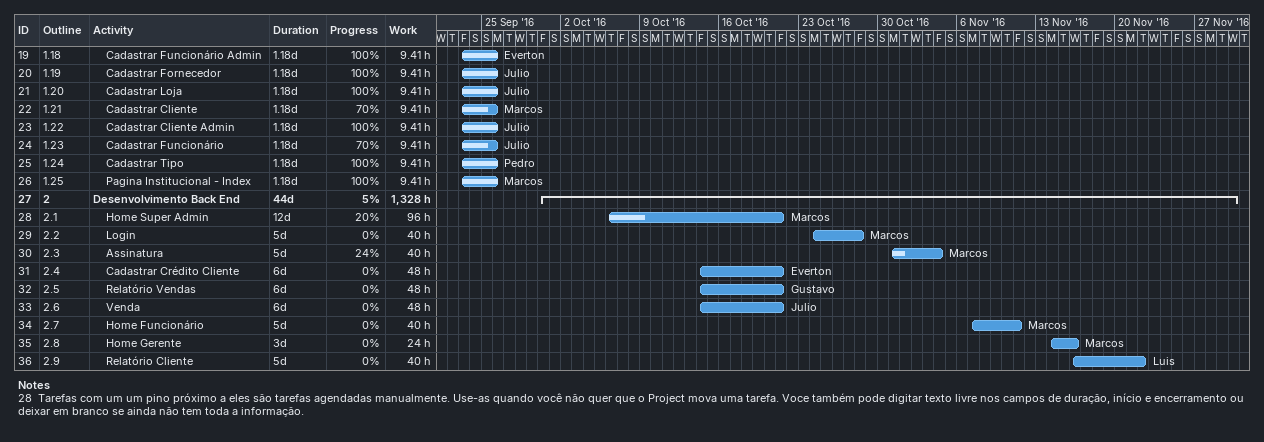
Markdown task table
| ID | WBS | Task | Duration | Start | Finish | Resources | % complete | Work (h) |
|---|---|---|---|---|---|---|---|---|
| 19 | 1.18 | Cadastrar Funcionário Admin | 1.18d | 2016-09-23 | 2016-09-26 | Everton | 100 | 9.41 |
| 20 | 1.19 | Cadastrar Fornecedor | 1.18d | 2016-09-23 | 2016-09-26 | Julio | 100 | 9.41 |
| 21 | 1.20 | Cadastrar Loja | 1.18d | 2016-09-23 | 2016-09-26 | Julio | 100 | 9.41 |
| 22 | 1.21 | Cadastrar Cliente | 1.18d | 2016-09-23 | 2016-09-26 | Marcos | 70 | 9.41 |
| 23 | 1.22 | Cadastrar Cliente Admin | 1.18d | 2016-09-23 | 2016-09-26 | Julio | 100 | 9.41 |
| 24 | 1.23 | Cadastrar Funcionário | 1.18d | 2016-09-23 | 2016-09-26 | Julio | 70 | 9.41 |
| 25 | 1.24 | Cadastrar Tipo | 1.18d | 2016-09-23 | 2016-09-26 | Pedro | 100 | 9.41 |
| 26 | 1.25 | Pagina Institucional - Index | 1.18d | 2016-09-23 | 2016-09-26 | Marcos | 100 | 9.41 |
| 27 | 2 | **Desenvolvimento Back End** | 44d | 2016-09-30 | 2016-11-30 |  | 5 | 1328 |
| 28 | 2.1 | Home Super Admin | 12d | 2016-10-06 | 2016-10-21 | Marcos | 20 | 96 |
| 29 | 2.2 | Login | 5d | 2016-10-24 | 2016-10-28 | Marcos | 0 | 40 |
| 30 | 2.3 | Assinatura | 5d | 2016-10-31 | 2016-11-04 | Marcos | 24 | 40 |
| 31 | 2.4 | Cadastrar Crédito Cliente | 6d | 2016-10-14 | 2016-10-21 | Everton | 0 | 48 |
| 32 | 2.5 | Relatório Vendas | 6d | 2016-10-14 | 2016-10-21 | Gustavo | 0 | 48 |
| 33 | 2.6 | Venda | 6d | 2016-10-14 | 2016-10-21 | Julio | 0 | 48 |
| 34 | 2.7 | Home Funcionário | 5d | 2016-11-07 | 2016-11-11 | Marcos | 0 | 40 |
| 35 | 2.8 | Home Gerente | 3d | 2016-11-14 | 2016-11-16 | Marcos | 0 | 24 |
| 36 | 2.9 | Relatório Cliente | 5d | 2016-11-16 | 2016-11-22 | Luis | 0 | 40 |

Notes
- 28: Tarefas com um um pino próximo a eles são tarefas agendadas manualmente. Use-as quando você não quer que o Project mova uma tarefa. Voce também pode digitar texto livre nos campos de duração, início e encerramento ou deixar em branco se ainda não tem toda a informação.
